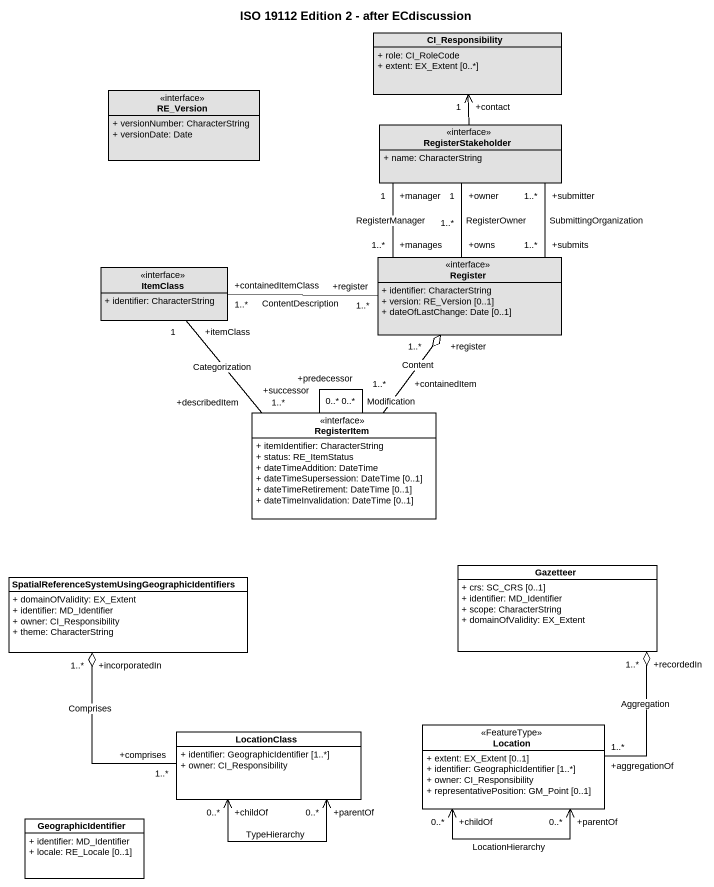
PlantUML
@startuml
title ISO 19112 Edition 2 - after ECdiscussion
hide circle
hide empty members
skinparam classAttributeIconSize 0
class CI_Responsibility #E1E1E1 {
  + role: CI_RoleCode
  + extent: EX_Extent [0..*]
}
class RE_Version <<interface>> #E1E1E1 {
  + versionNumber: CharacterString
  + versionDate: Date
}
class RegisterStakeholder <<interface>> #E1E1E1 {
  + name: CharacterString
}
class ItemClass <<interface>> #E1E1E1 {
  + identifier: CharacterString
}
class Register <<interface>> #E1E1E1 {
  + identifier: CharacterString
  + version: RE_Version [0..1]
  + dateOfLastChange: Date [0..1]
}
class RegisterItem <<interface>> #FFFFFF {
  + itemIdentifier: CharacterString
  + status: RE_ItemStatus
  + dateTimeAddition: DateTime
  + dateTimeSupersession: DateTime [0..1]
  + dateTimeRetirement: DateTime [0..1]
  + dateTimeInvalidation: DateTime [0..1]
}
class "SpatialReferenceSystemUsingGeographicIdentifiers" as SpatialReferenceSystemUsingG {
  + domainOfValidity: EX_Extent
  + identifier: MD_Identifier
  + owner: CI_Responsibility
  + theme: CharacterString
}
class Gazetteer {
  + crs: SC_CRS [0..1]
  + identifier: MD_Identifier
  + scope: CharacterString
  + domainOfValidity: EX_Extent
}
class LocationClass {
  + identifier: GeographicIdentifier [1..*]
  + owner: CI_Responsibility
}
class Location <<FeatureType>> {
  + extent: EX_Extent [0..1]
  + identifier: GeographicIdentifier [1..*]
  + owner: CI_Responsibility
  + representativePosition: GM_Point [0..1]
}
class GeographicIdentifier {
  + identifier: MD_Identifier
  + locale: RE_Locale [0..1]
}
RegisterStakeholder -up-> "+contact\n1" CI_Responsibility
Register "+manages\n1..*" -up- "+manager\n1" RegisterStakeholder : RegisterManager
Register "+owns\n1..*" -up- "+owner\n1" RegisterStakeholder : RegisterOwner
Register "+submits\n1..*" -up- "+submitter\n1..*" RegisterStakeholder : SubmittingOrganization
Register "+register\n1..*" -left- "+containedItemClass\n1..*" ItemClass : ContentDescription
Register "+register\n1..*" o-- "+containedItem\n1..*" RegisterItem : Content
RegisterItem "+describedItem\n1..*" -up- "+itemClass\n1" ItemClass : Categorization
RegisterItem "+predecessor\n0..*" -- "+successor\n0..*" RegisterItem : Modification
LocationClass "+comprises\n1..*" -up-o "+incorporatedIn\n1..*" SpatialReferenceSystemUsingG : Comprises
LocationClass "+childOf\n0..*" <--> "+parentOf\n0..*" LocationClass : TypeHierarchy
Location "+aggregationOf\n1..*" -up-o "+recordedIn\n1..*" Gazetteer : Aggregation
Location "+childOf\n0..*" <--> "+parentOf\n0..*" Location : LocationHierarchy
@enduml
